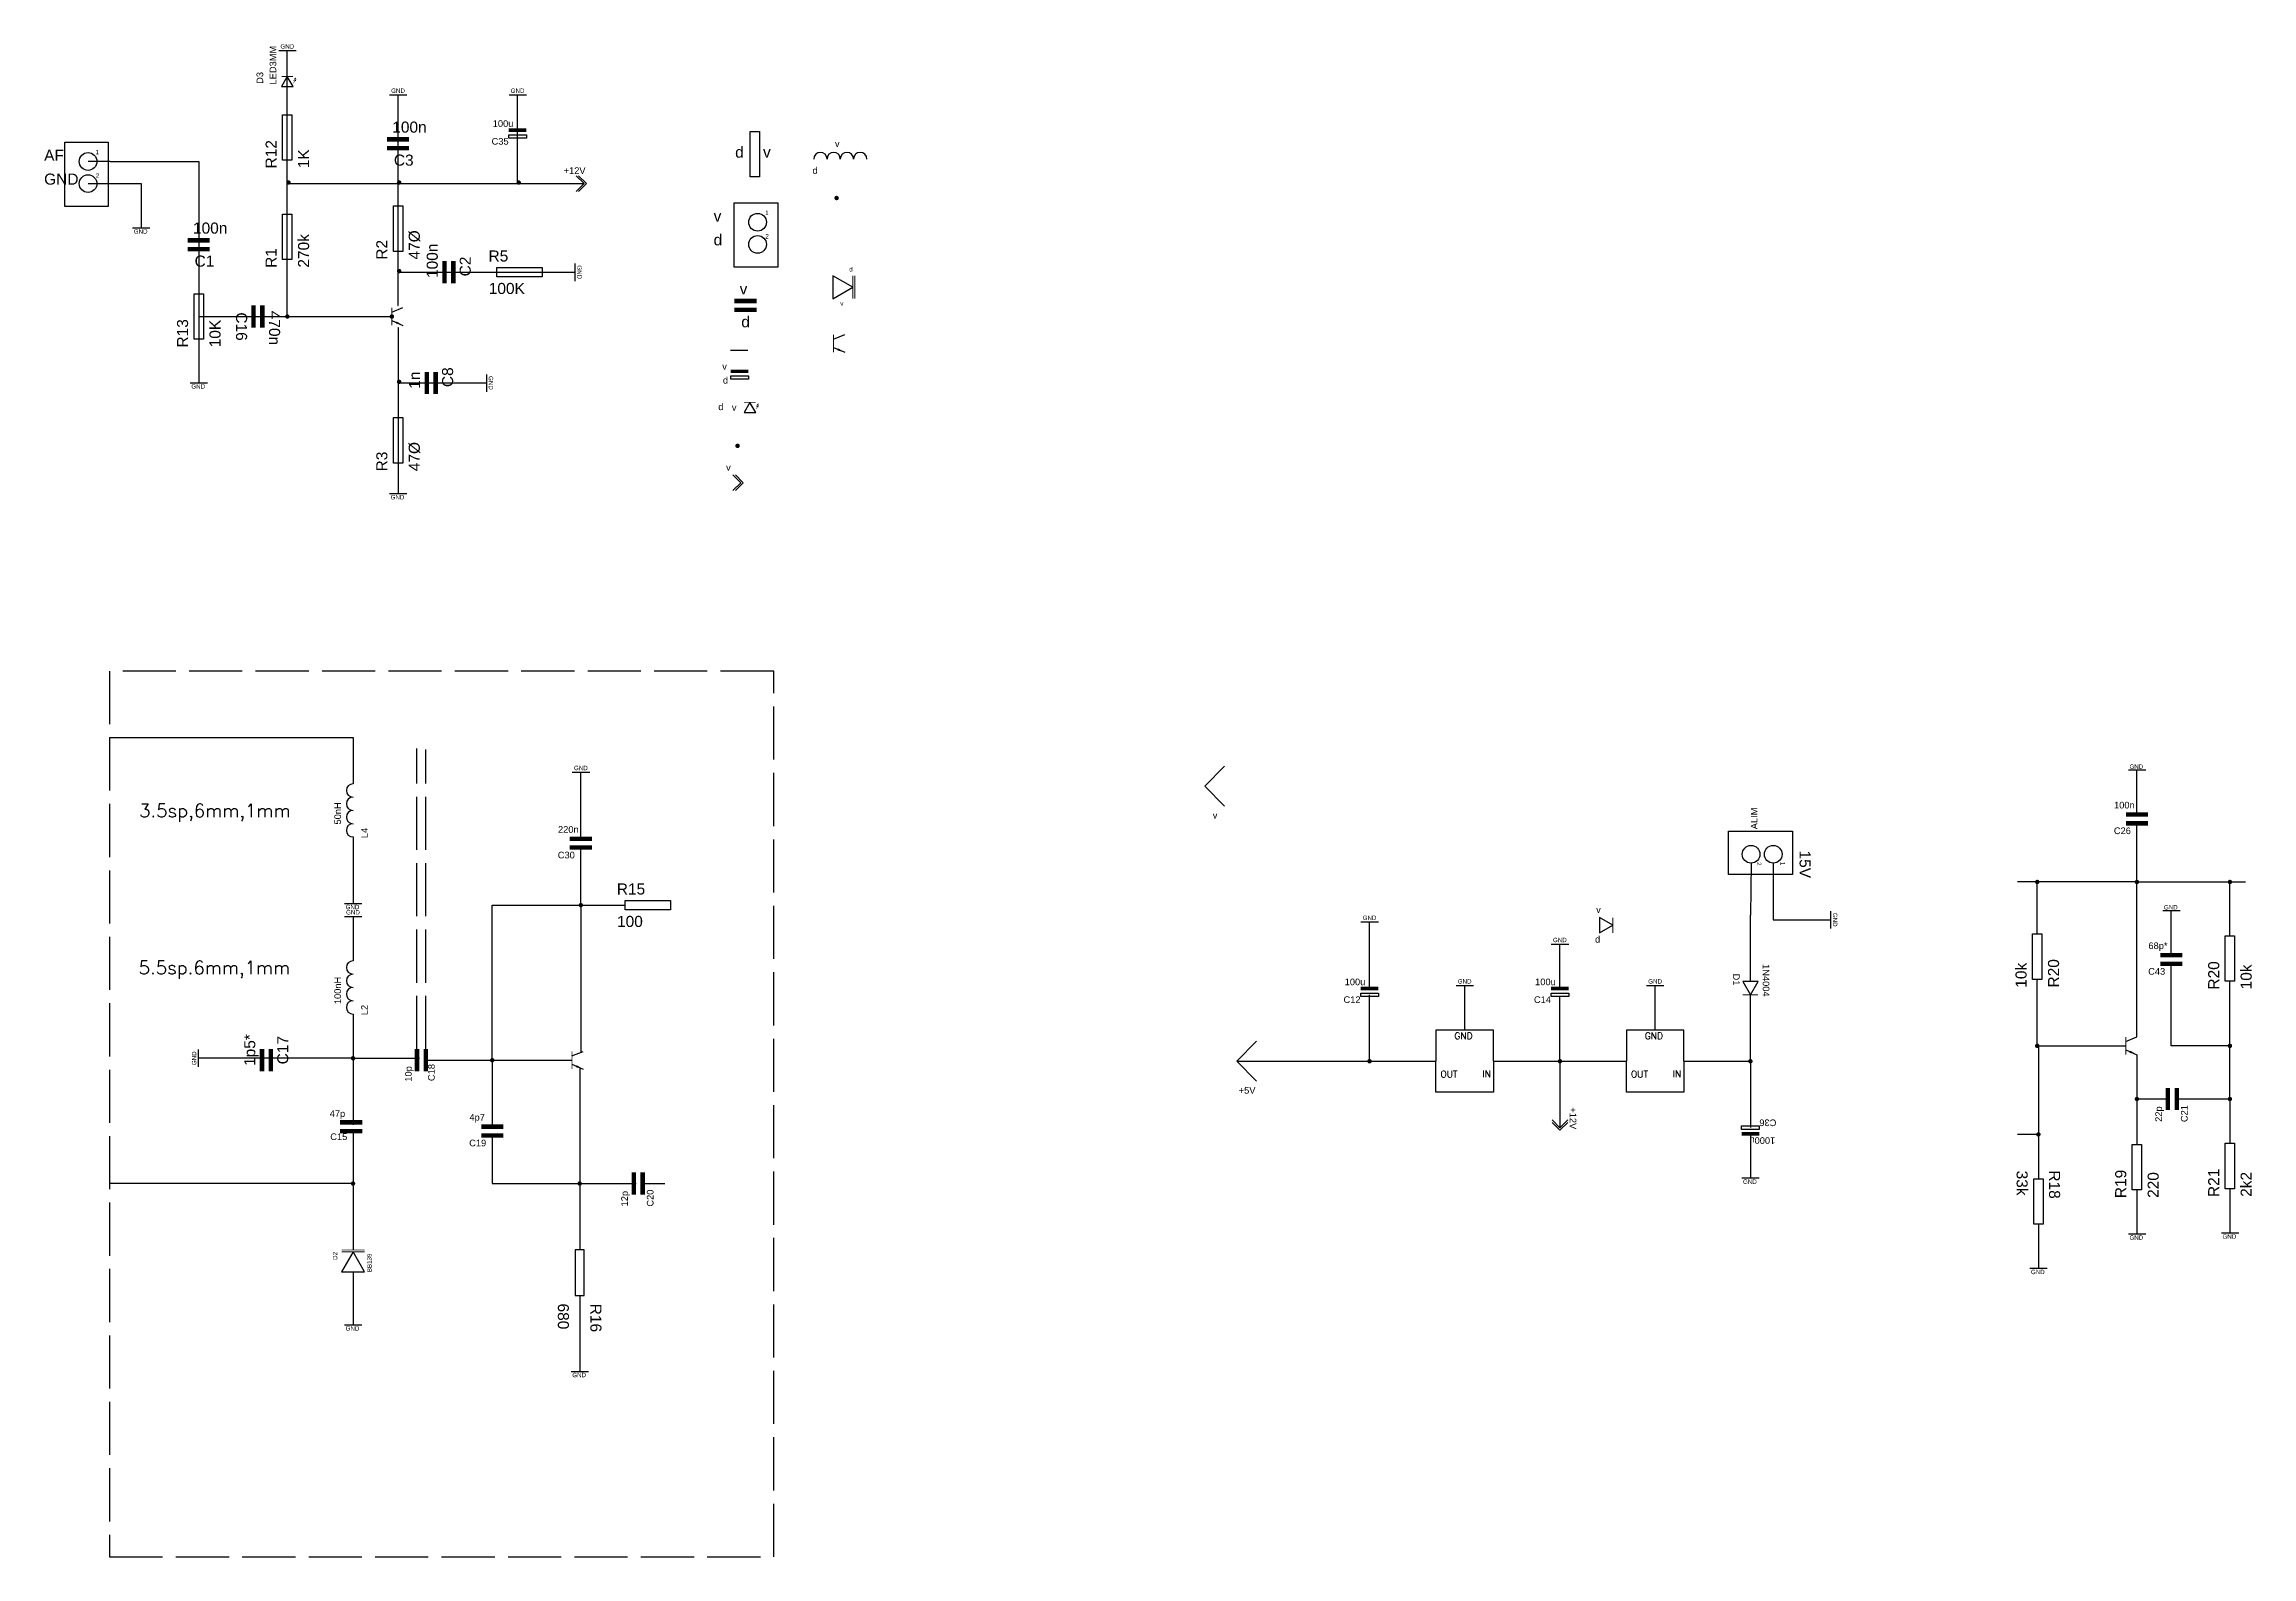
# Model space of a CAD drawing. Header units: millimetres. Extents: x -2 to 2876, y 0 to 1718.
# Drawn here: x 2377.3 to 2875.8, y 1376.3 to 1717.8 of the extents above; entities outside this region: 1.
import ezdxf
from ezdxf.enums import TextEntityAlignment as Align

# ---------------------------------------------------------------- set-up
doc = ezdxf.new("R2010")
doc.units = ezdxf.units.MM
doc.linetypes.add('ACAD_ISO02W100', pattern=[15, 12, -3])
doc.layers.add('punctat', color=7, linetype='ACAD_ISO02W100')
doc.styles.get("Standard").update_dxf_attribs({"font": 'arial.ttf'})

# ---------------------------------------------------------------- blocks, each defined once
blk = doc.blocks.new('patrat')
blk.add_lwpolyline([(-5.25, 4.34), (4.57, 4.34), (4.57, -10.14), (-5.25, -10.14)], close=True)
for centre in [(0, 0), (0, -5)]:
    blk.add_circle(centre, 2)
at = {"char_height": 1, "attachment_point": 1}
for s, width, insert in [('1', 2.5, (1.7, 2.63)), ('2', 0.8821, (1.76, -2.69))]:
    blk.add_mtext_dynamic_manual_height_columns(s, width=width, gutter_width=12.5, heights=[0], dxfattribs=dict(at, insert=insert))
blk.add_attdef('V', (-0.85, 5.95), '', height=2.5)
blk.add_attdef('D', text='', height=1.5, rotation=180).set_placement((-8.1, -3.56), align=Align.CENTER)
blk = doc.blocks.new('rezistor')
blk.add_lwpolyline([(-1.05, 5.13), (1.05, 5.13), (1.05, -5.13), (-1.05, -5.13)], close=True)
for tag, p in [('D', (-2.41, -7.01)), ('V', (4.92, -6.96))]:
    blk.add_attdef(tag, p, '', height=2.5, rotation=90)
blk = doc.blocks.new('condensator')
at = {"const_width": 1}
for points in [[(-2.5, 0), (2.5, 0)], [(-2.5, -2), (2.5, -2)]]:
    blk.add_lwpolyline(points, dxfattribs=at)
for tag, p in [('V', (-5.16, 1.35)), ('D', (-5.21, -4.44))]:
    blk.add_attdef(tag, p, '', height=1.5)
blk = doc.blocks.new('gnd')
at = {"const_width": 0.3}
blk.add_lwpolyline([(-1.97, 0), (2.03, 0)], dxfattribs=at)
for tag, p in [('S', (0, 0.48)), ('J', (-0.12, -1.29))]:
    blk.add_attdef(tag, text='', height=1).set_placement(p, align=Align.CENTER)
blk = doc.blocks.new('condensator 2')
at = {"const_width": 0.8}
blk.add_lwpolyline([(-2, 1.4), (2, 1.4)], dxfattribs=at)
blk.add_lwpolyline([(-2, 0.4), (2, 0.4), (2, -0.4), (-2, -0.4)], close=True)
for tag, p in [('V', (-5.61, 2.16)), ('D', (-5.87, -1.85))]:
    blk.add_attdef(tag, p, '', height=1.5)
blk = doc.blocks.new('led')
for points, const_width in [([(0, 1.51), (-1.31, 1.51)], 0.2), ([(0, 1.51), (1.31, 1.51)], 0.2), ([(1.37, 0.51), (1.71, 0.94)], 0.1), ([(1.37, 0.02), (1.73, 0.5)], 0.1)]:
    blk.add_lwpolyline(points, dxfattribs=dict(const_width=const_width))
blk.add_lwpolyline([(0, 1.51), (-1.31, -0.76), (1.31, -0.76)], close=True)
for points in [[(1.71, 0.94, 0.4, 0, 0), (1.99, 1.29, 0, 0, 0)], [(1.73, 0.5, 0.4, 0, 0), (2.05, 0.9, 0, 0, 0)]]:
    blk.add_lwpolyline(points, format="xyseb")
for tag, p in [('D', (-5.45, -0.15)), ('V', (-2.5, -0.29))]:
    blk.add_attdef(tag, p, '', height=1.5, rotation=90)
blk = doc.blocks.new('legatura')
at = {"const_width": 0.5}
blk.add_lwpolyline([(-0.25, 0, 1), (0.25, 0, 1)], format="xyb", close=True, dxfattribs=at)
blk = doc.blocks.new('iesire')
for p, q in [((-1.76, 1.78), (0, 0)), ((-1.76, -1.78), (0, 0)), ((-1.21, 1.78), (0.55, 0)), ((-1.21, -1.78), (0.55, 0))]:
    blk.add_line(p, q)
blk.add_attdef('V', text='', height=1.5).set_placement((-2.13, 2.19), align=Align.CENTER)
blk = doc.blocks.new('bobina')
for centre in [(-10.5, 0), (-7.5, 0), (-4.5, 0), (-1.5, 0)]:
    blk.add_arc(centre, 1.5, 0, 180)
blk.add_attdef('V', text='', height=1.5).set_placement((-6.68, 2.72), align=Align.CENTER)
blk.add_attdef('D', (-12.27, -3.34), '', height=1.5)
blk = doc.blocks.new('intrerupator')
blk.add_lwpolyline([(4.5, 0), (0, 2.6), (0, -2.6)], close=True)
at = {"const_width": 0.2}
for points in [[(4.5, 2.6), (4.5, -2.6)], [(4.92, 2.6), (4.92, -2.6)]]:
    blk.add_lwpolyline(points, dxfattribs=at)
blk.add_attdef('D', text='', height=1).set_placement((4.46, 3.55), align=Align.RIGHT)
blk.add_attdef('V', text='', height=1).set_placement((2.01, -4.2), align=Align.CENTER)
blk = doc.blocks.new('curent')
for p, q in [((0, 1), (2.5, 2)), ((0, -0.93), (2.5, -2))]:
    blk.add_line(p, q)
at = {"const_width": 0.2}
blk.add_lwpolyline([(0, 2), (0, -2)], dxfattribs=at)
blk.add_lwpolyline([(0.96, -1.34, 0.5, 0, 0), (2.5, -2, 0, 0, 0)], format="xyseb")
blk = doc.blocks.new('intrare')
for q in [(4.5, 4.54), (4.5, -4.54)]:
    blk.add_line((0, 0), q)
blk.add_attdef('V', text='', height=1.5).set_placement((2.35, -7.33), align=Align.CENTER)
blk = doc.blocks.new('generator')
for points in [[(13, 0), (13, 6.98), (0, 6.98), (0, 0)], [(13, 0), (13, -6.98), (0, -6.98), (0, 0)]]:
    blk.add_lwpolyline(points)
at = {"char_height": 1.5, "attachment_point": 1}
for s, width, insert in [('{\\Fromans|c0;GND}', 5.2173, (4.17, 6.48)), ('{\\Fromans|c0;OUT}', 5.0492, (1.02, -2.14)), ('{\\Fromans|c0;IN}', 4.1403, (10.46, -2.08))]:
    blk.add_mtext_dynamic_manual_height_columns(s, width=width, gutter_width=7.5, heights=[0], dxfattribs=dict(at, insert=insert))
blk = doc.blocks.new('led1')
blk.add_lwpolyline([(0, 0), (-3, 1.73), (-3, -1.73)], close=True)
at = {"const_width": 0.2}
blk.add_lwpolyline([(0, 1.73), (0, -1.73)], dxfattribs=at)
for tag, p in [('V', (-3.26, 2.78)), ('D', (-3.45, -3.92))]:
    blk.add_attdef(tag, text='', height=1.5).set_placement(p, align=Align.CENTER)

msp = doc.modelspace()

# ---------------------------------------------------------------- linework, layer by layer
for p, q in [((2432.21, 1686.33), (2432.21, 1716.33)), ((2457.21, 1686.33), (2457.21, 1706.33)), ((2484.21, 1686.33), (2484.21, 1706.33)), ((2392.21, 1691.33), (2387.21, 1691.33)), ((2392.21, 1691.33), (2412.21, 1691.33)), ((2412.21, 1691.33), (2412.21, 1671.33)), ((2387.21, 1686.33), (2399.21, 1686.33)), ((2399.21, 1686.33), (2399.21, 1676.33)), ((2432.21, 1656.33), (2432.21, 1686.33)), ((2432.21, 1686.33), (2457.21, 1686.33)), ((2457.21, 1686.33), (2484.21, 1686.33)), ((2457.21, 1658.83), (2457.21, 1686.33)), ((2484.21, 1686.33), (2499.21, 1686.33)), ((2412.21, 1671.33), (2412.21, 1641.33)), ((2457.21, 1666.33), (2497.21, 1666.33)), ((2412.21, 1656.33), (2452.21, 1656.33)), ((2452.21, 1656.33), (2455.83, 1656.33)), ((2457.2, 1658.83), (2457.21, 1658.83)), ((2457.2, 1653.83), (2457.21, 1653.83)), ((2457.21, 1653.83), (2457.21, 1616.33)), ((2457.21, 1641.33), (2477.21, 1641.33)), ((2392.05, 1561.27), (2447.05, 1561.27)), ((2447.05, 1561.27), (2447.05, 1550.81)), ((2498.5, 1538.41), (2498.5, 1553.41)), ((2849.87, 1543.9), (2849.87, 1553.9)), ((2849.87, 1528.65), (2849.87, 1541.9)), ((2447.05, 1538.81), (2447.05, 1523.78)), ((2498.49, 1523.41), (2498.49, 1536.41)), ((2762.75, 1532.9), (2762.59, 1521.18)), ((2767.75, 1532.9), (2767.75, 1520.12)), ((2849.87, 1528.65), (2822.92, 1528.65)), ((2827.37, 1516.91), (2827.37, 1528.65)), ((2849.87, 1493.65), (2849.87, 1528.65)), ((2850.12, 1528.65), (2874.42, 1528.65)), ((2870.87, 1516.49), (2870.87, 1528.65)), ((2447.05, 1520.84), (2447.05, 1510.84)), ((2478.49, 1488.41), (2478.49, 1523.41)), ((2478.49, 1523.41), (2498.49, 1523.41)), ((2498.49, 1523.41), (2508.49, 1523.41)), ((2498.49, 1523.41), (2498.49, 1490.21)), ((2762.59, 1506.18), (2762.59, 1521.18)), ((2857.63, 1512.15), (2857.63, 1522.15)), ((2676.59, 1504.58), (2676.59, 1519.58)), ((2767.75, 1520.12), (2780.74, 1520.12)), ((2719.59, 1504.58), (2719.59, 1514.58)), ((2827.37, 1491.65), (2827.37, 1506.65)), ((2857.63, 1491.65), (2857.63, 1510.15)), ((2870.87, 1491.65), (2870.87, 1506.23)), ((2676.59, 1488.18), (2676.59, 1503.18)), ((2698.09, 1495.16), (2698.09, 1505.16)), ((2719.59, 1488.18), (2719.59, 1502.78)), ((2741.09, 1495.16), (2741.09, 1505.16)), ((2762.59, 1488.18), (2762.59, 1503.18)), ((2447.05, 1498.84), (2447.05, 1488.84)), ((2827.37, 1491.65), (2847.37, 1491.65)), ((2827.62, 1491.65), (2827.62, 1471.65)), ((2870.87, 1491.65), (2857.63, 1491.65)), ((2870.87, 1479.65), (2870.87, 1491.65)), ((2427.05, 1488.84), (2412.05, 1488.84)), ((2447.05, 1488.84), (2427.05, 1488.84)), ((2447.05, 1488.84), (2447.05, 1473.84)), ((2447.05, 1488.84), (2462.05, 1488.84)), ((2463.49, 1488.41), (2478.49, 1488.41)), ((2478.49, 1488.41), (2496.49, 1488.41)), ((2478.49, 1488.41), (2478.49, 1473.41)), ((2498.23, 1486.74), (2498.23, 1460.56)), ((2646.59, 1488.18), (2676.59, 1488.18)), ((2676.59, 1488.18), (2691.59, 1488.18)), ((2704.59, 1488.18), (2719.59, 1488.18)), ((2719.59, 1488.18), (2719.59, 1473.18)), ((2719.59, 1488.18), (2734.59, 1488.18)), ((2747.59, 1488.18), (2762.59, 1488.18)), ((2762.59, 1488.18), (2762.59, 1473.18)), ((2849.87, 1489.65), (2849.87, 1479.65)), ((2849.87, 1479.65), (2856.87, 1479.65)), ((2849.87, 1479.4), (2849.87, 1469.4)), ((2858.87, 1479.65), (2870.87, 1479.65)), ((2870.87, 1479.65), (2870.87, 1469.65)), ((2447.05, 1475.45), (2447.05, 1474.39)), ((2447.05, 1472.39), (2447.05, 1460.56)), ((2478.49, 1471.41), (2478.49, 1460.56)), ((2762.6, 1471.78), (2762.6, 1461.78)), ((2827.87, 1471.65), (2822.87, 1471.65)), ((2827.62, 1471.65), (2827.62, 1461.65)), ((2447.05, 1460.56), (2392.05, 1460.56)), ((2447.05, 1460.56), (2447.05, 1445.56)), ((2478.49, 1460.56), (2498.23, 1460.56)), ((2497.98, 1460.56), (2510.98, 1460.56)), ((2498.23, 1460.56), (2498.23, 1445.56)), ((2512.46, 1460.56), (2517.46, 1460.56)), ((2849.87, 1459.14), (2849.87, 1449.14)), ((2870.87, 1459.39), (2870.87, 1449.39)), ((2827.62, 1451.39), (2827.62, 1441.39)), ((2447.05, 1440.64), (2447.05, 1428.64)), ((2498.23, 1435.3), (2498.23, 1418.12))]:
    msp.add_line(p, q)
at = {"const_width": 0.5}
for points in [[(2432.21, 1686.58, 1), (2432.71, 1686.58, 1)], [(2457.21, 1686.58, 1), (2457.71, 1686.58, 1)], [(2484.21, 1686.58, 1), (2484.71, 1686.58, 1)], [(2457.21, 1666.58, 1), (2457.71, 1666.58, 1)], [(2431.96, 1656.33, 1), (2432.46, 1656.33, 1)], [(2457.21, 1641.58, 1), (2457.71, 1641.58, 1)]]:
    msp.add_lwpolyline(points, format="xyb", close=True, dxfattribs=at)
at = {"layer": 'punctat'}
for p, q in [((2392.05, 1576.27), (2392.05, 1376.27)), ((2542.05, 1576.27), (2392.05, 1576.27)), ((2542.05, 1376.27), (2542.05, 1576.27)), ((2461.49, 1490.91), (2461.49, 1558.82)), ((2463.49, 1490.91), (2463.49, 1558.57)), ((2392.05, 1376.27), (2542.05, 1376.27))]:
    msp.add_line(p, q, dxfattribs=at)

# ---------------------------------------------------------------- block references
for name, p, values in [('led', (2432.21, 1709.01), {'V': 'LED3MM', 'D': 'D3'}), ('rezistor', (2432.21, 1696.77), {'V': '1K', 'D': 'R12'}), ('condensator 2', (2484.21, 1696.98), {'D': 'C35', 'V': '100u'}), ('bobina', (2563.08, 1691.89), {'D': 'd', 'V': 'v'}), ('iesire', (2499.21, 1686.33), {'V': '+12V'}), ('rezistor', (2457.21, 1676.16), {'V': '47%%c', 'D': 'R2'}), ('rezistor', (2432.21, 1674.32), {'V': '270k', 'D': 'R1'}), ('intrerupator', (2555.42, 1662.94), {'V': 'v', 'D': 'd'}), ('rezistor', (2412.21, 1656.33), {'V': '10K', 'D': 'R13'}), ('rezistor', (2457.21, 1628.36), {'V': '47%%c', 'D': 'R3'}), ('intrare', (2639.36, 1550.29), {'V': 'v'}), ('condensator', (2849.87, 1543.9), {'V': '100n', 'D': 'C26'}), ('condensator', (2498.49, 1538.41), {'V': '220n', 'D': 'C30'}), ('led1', (2731.55, 1518.88), {'D': 'd', 'V': 'v'}), ('rezistor', (2827.37, 1511.78), {'V': 'R20', 'D': '10k'}), ('rezistor', (2870.87, 1511.36), {'V': '10k', 'D': 'R20'}), ('condensator', (2857.63, 1512.15), {'V': '68p*', 'D': 'C43'}), ('condensator 2', (2676.59, 1503.18), {'D': 'C12', 'V': '100u'}), ('condensator 2', (2719.59, 1503.18), {'D': 'C14', 'V': '100u'}), ('intrare', (2646.59, 1488.18), {'V': '+5V'}), ('condensator', (2478.49, 1473.41), {'V': '4p7', 'D': 'C19'}), ('rezistor', (2849.87, 1464.27), {'V': '220', 'D': 'R19'}), ('rezistor', (2870.87, 1464.52), {'V': '2k2', 'D': 'R21'})]:
    msp.add_blockref(name, p).add_auto_attribs(values)
ref = msp.add_blockref('gnd', (2432.21, 1716.33))
ref.add_attrib('S', 'GND', dxfattribs={"height": 1}).set_placement((2432.21, 1716.81), align=Align.CENTER)
ref = msp.add_blockref('gnd', (2457.21, 1706.33))
ref.add_attrib('S', 'GND', dxfattribs={"height": 1}).set_placement((2457.21, 1706.81), align=Align.CENTER)
ref = msp.add_blockref('gnd', (2484.21, 1706.33))
ref.add_attrib('S', 'GND', dxfattribs={"height": 1}).set_placement((2484.21, 1706.81), align=Align.CENTER)
ref = msp.add_blockref('condensator', (2457.21, 1696.33))
ref.add_attrib('D', 'C3', (2456.27, 1690.39), dxfattribs={"height": 2.5})
ref.add_attrib('V', '100n', (2455.91, 1697.84), dxfattribs={"height": 2.5})
ref = msp.add_blockref('patrat', (2387.21, 1691.33))
ref.add_attrib('V', 'AF', (2377.3, 1691.48), dxfattribs={"height": 2.5})
ref.add_attrib('D', 'GND', (2377.3, 1686.1), dxfattribs={"height": 2.5})
ref = msp.add_blockref('rezistor', (2537.79, 1692.97))
ref.add_attrib('V', 'v', (2539.63, 1692.2), dxfattribs={"height": 2.5})
ref.add_attrib('D', 'd', (2533.34, 1692.2), dxfattribs={"height": 2.5})
ref = msp.add_blockref('patrat', (2538.4, 1677.62))
ref.add_attrib('V', 'v', (2528.48, 1677.77), dxfattribs={"height": 2.5})
ref.add_attrib('D', 'd', (2528.48, 1672.39), dxfattribs={"height": 2.5})
for name, p in [('legatura', (2556.25, 1683.08)), ('legatura', (2455.83, 1656.33)), ('curent', (2455.83, 1656.33)), ('curent', (2555.57, 1650.24)), ('gnd', (2534.19, 1648.66)), ('legatura', (2533.88, 1627.12)), ('legatura', (2827.37, 1528.65)), ('legatura', (2849.87, 1528.65)), ('legatura', (2870.87, 1528.65)), ('generator', (2691.59, 1488.18)), ('generator', (2734.59, 1488.18)), ('legatura', (2827.37, 1491.65)), ('curent', (2847.37, 1491.65)), ('legatura', (2870.87, 1491.65)), ('legatura', (2478.49, 1488.41)), ('curent', (2496.49, 1488.41)), ('legatura', (2676.59, 1488.18)), ('legatura', (2719.59, 1488.18)), ('legatura', (2762.59, 1488.18)), ('legatura', (2849.87, 1479.65)), ('legatura', (2870.87, 1479.65)), ('legatura', (2827.62, 1471.65)), ('legatura', (2498.23, 1460.56)), ('gnd', (0, 0))]:
    msp.add_blockref(name, p)
ref = msp.add_blockref('gnd', (2399.21, 1676.33))
ref.add_attrib('J', 'GND', dxfattribs={"height": 1}).set_placement((2399.09, 1675.04), align=Align.CENTER)
ref = msp.add_blockref('condensator', (2412.21, 1673.53))
ref.add_attrib('D', 'C1', (2411.27, 1667.59), dxfattribs={"height": 2.5})
ref.add_attrib('V', '100n', (2410.91, 1675.04), dxfattribs={"height": 2.5})
ref = msp.add_blockref('condensator', (2467.69, 1666.33), dxfattribs=dict(rotation=90))
ref.add_attrib('D', 'C2', (2473.63, 1665.39), dxfattribs={"height": 2.5, "rotation": 90})
ref.add_attrib('V', '100n', (2466.18, 1665.02), dxfattribs={"height": 2.5, "rotation": 90})
for name, p, rotation, values in [('rezistor', (2484.66, 1666.33), 270, {'V': '100K', 'D': 'R5'}), ('bobina', (2447.05, 1550.81), 90, {'D': 'L4', 'V': '50nH'}), ('patrat', (2767.75, 1534.9), 270, {'V': '15V', 'D': 'ALIM'}), ('rezistor', (2513.62, 1523.41), 270, {'V': '100', 'D': 'R15'}), ('bobina', (2447.05, 1510.84), 90, {'D': 'L2', 'V': '100nH'}), ('led1', (2762.59, 1503.18), 270, {'D': 'D1', 'V': '1N4004'}), ('condensator', (2856.87, 1479.65), 90.0000000000019, {'V': '22p', 'D': 'C21'}), ('iesire', (2719.59, 1473.17), 270, {'V': '+12V'}), ('condensator 2', (2762.59, 1473.18), 180, {'D': 'C36', 'V': '1000u'}), ('condensator', (2510.46, 1460.56), 90.0000000000019, {'V': '12p', 'D': 'C20'}), ('rezistor', (2827.62, 1456.52), 179.9999999999984, {'V': '33k', 'D': 'R18'}), ('intrerupator', (2447.05, 1440.64), 89.99999999999999, {'V': 'BB139', 'D': 'D2'})]:
    msp.add_blockref(name, p, dxfattribs=dict(rotation=rotation)).add_auto_attribs(values)
ref = msp.add_blockref('gnd', (2497.21, 1666.33), dxfattribs=dict(rotation=269.9999999999999))
ref.add_attrib('S', 'GND', dxfattribs={"height": 1, "rotation": 270}).set_placement((2497.69, 1666.33), align=Align.CENTER)
ref = msp.add_blockref('condensator', (2535.67, 1659.82))
ref.add_attrib('D', 'd', (2534.73, 1653.88), dxfattribs={"height": 2.5})
ref.add_attrib('V', 'v', (2534.36, 1661.33), dxfattribs={"height": 2.5})
ref = msp.add_blockref('condensator', (2426.57, 1656.33), dxfattribs=dict(rotation=270))
ref.add_attrib('D', 'C16', (2420.63, 1657.27), dxfattribs={"height": 2.5, "rotation": 270})
ref.add_attrib('V', '470n', (2428.08, 1657.63), dxfattribs={"height": 2.5, "rotation": 270})
ref = msp.add_blockref('condensator 2', (2534.33, 1642.55))
ref.add_attrib('D', 'd', (2530.57, 1641.18), dxfattribs={"height": 1.5})
ref.add_attrib('V', 'v', (2530.42, 1644.32), dxfattribs={"height": 1.5})
ref = msp.add_blockref('gnd', (2412.21, 1641.33))
ref.add_attrib('J', 'GND', dxfattribs={"height": 1}).set_placement((2412.09, 1640.04), align=Align.CENTER)
ref = msp.add_blockref('condensator', (2463.7, 1641.33), dxfattribs=dict(rotation=90))
ref.add_attrib('D', 'C8', (2469.65, 1640.39), dxfattribs={"height": 2.5, "rotation": 90})
ref.add_attrib('V', '1n', (2462.19, 1640.02), dxfattribs={"height": 2.5, "rotation": 90})
ref = msp.add_blockref('gnd', (2477.21, 1641.33), dxfattribs=dict(rotation=269.9999999999999))
ref.add_attrib('S', 'GND', dxfattribs={"height": 1, "rotation": 270}).set_placement((2477.69, 1641.33), align=Align.CENTER)
ref = msp.add_blockref('led', (2536.66, 1635.43))
ref.add_attrib('V', 'v', (2532.6, 1635.05), dxfattribs={"height": 1.5})
ref.add_attrib('D', 'd', (2529.53, 1635.19), dxfattribs={"height": 1.5})
ref = msp.add_blockref('iesire', (2534.59, 1618.8))
ref.add_attrib('V', 'v', (2531.3, 1621.51), dxfattribs={"height": 1.5})
ref = msp.add_blockref('gnd', (2457.21, 1616.33))
ref.add_attrib('J', 'GND', dxfattribs={"height": 1}).set_placement((2457.09, 1615.04), align=Align.CENTER)
ref = msp.add_blockref('gnd', (2498.5, 1553.41))
ref.add_attrib('S', 'GND', dxfattribs={"height": 1}).set_placement((2498.5, 1553.89), align=Align.CENTER)
ref = msp.add_blockref('gnd', (2849.87, 1553.9), dxfattribs=dict(xscale=-1, rotation=180))
ref.add_attrib('J', 'GND', dxfattribs={"height": 1}).set_placement((2849.75, 1554.19), align=Align.CENTER)
ref = msp.add_blockref('gnd', (2447.04, 1520.84))
ref.add_attrib('S', 'GND', dxfattribs={"height": 1}).set_placement((2447.04, 1521.31), align=Align.CENTER)
ref = msp.add_blockref('gnd', (2447.05, 1523.78))
ref.add_attrib('J', 'GND', dxfattribs={"height": 1}).set_placement((2446.93, 1522.5), align=Align.CENTER)
for p, rotation in [((2498.49, 1523.41), 180), ((2447.05, 1488.84), 270), ((2447.05, 1460.56), 270)]:
    msp.add_blockref('legatura', p, dxfattribs=dict(rotation=rotation))
ref = msp.add_blockref('gnd', (2676.59, 1519.58))
ref.add_attrib('S', 'GND', dxfattribs={"height": 1}).set_placement((2676.59, 1520.06), align=Align.CENTER)
ref = msp.add_blockref('gnd', (2780.74, 1520.13), dxfattribs=dict(rotation=270))
ref.add_attrib('S', 'GND', dxfattribs={"height": 1, "rotation": 270}).set_placement((2781.22, 1520.13), align=Align.CENTER)
ref = msp.add_blockref('gnd', (2857.63, 1522.15), dxfattribs=dict(xscale=-1, rotation=180))
ref.add_attrib('J', 'GND', dxfattribs={"height": 1}).set_placement((2857.52, 1522.44), align=Align.CENTER)
ref = msp.add_blockref('gnd', (2719.57, 1514.58))
ref.add_attrib('S', 'GND', dxfattribs={"height": 1}).set_placement((2719.57, 1515.06), align=Align.CENTER)
ref = msp.add_blockref('gnd', (2698.07, 1505.23))
ref.add_attrib('S', 'GND', dxfattribs={"height": 1}).set_placement((2698.07, 1505.71), align=Align.CENTER)
ref = msp.add_blockref('gnd', (2741.07, 1505.23))
ref.add_attrib('S', 'GND', dxfattribs={"height": 1}).set_placement((2741.07, 1505.71), align=Align.CENTER)
ref = msp.add_blockref('gnd', (2412.14, 1488.84), dxfattribs=dict(rotation=89.99999999999997))
ref.add_attrib('S', 'GND', dxfattribs={"height": 1, "rotation": 90}).set_placement((2411.66, 1488.84), align=Align.CENTER)
ref = msp.add_blockref('condensator', (2426.49, 1488.41), dxfattribs=dict(rotation=90))
ref.add_attrib('D', 'C17', (2432.43, 1487.47), dxfattribs={"height": 2.5, "rotation": 90})
ref.add_attrib('V', '1p5*', (2424.98, 1487.11), dxfattribs={"height": 2.5, "rotation": 90})
ref = msp.add_blockref('condensator', (2461.49, 1488.41), dxfattribs=dict(rotation=89.9999999999994))
ref.add_attrib('V', '10p', (2460.3, 1483.56), dxfattribs={"height": 1.5, "rotation": 90})
ref.add_attrib('D', 'C18', (2465.5, 1483.7), dxfattribs={"height": 1.5, "rotation": 90})
ref = msp.add_blockref('condensator', (2446.63, 1474.39))
ref.add_attrib('V', '47p', (2441.78, 1475.59), dxfattribs={"height": 1.5})
ref.add_attrib('D', 'C15', (2441.91, 1470.38), dxfattribs={"height": 1.5})
ref = msp.add_blockref('gnd', (2762.6, 1461.78))
ref.add_attrib('J', 'GND', dxfattribs={"height": 1}).set_placement((2762.48, 1460.49), align=Align.CENTER)
ref = msp.add_blockref('gnd', (2849.87, 1449.14))
ref.add_attrib('J', 'GND', dxfattribs={"height": 1}).set_placement((2849.75, 1447.85), align=Align.CENTER)
ref = msp.add_blockref('gnd', (2870.87, 1449.39))
ref.add_attrib('J', 'GND', dxfattribs={"height": 1}).set_placement((2870.75, 1448.1), align=Align.CENTER)
ref = msp.add_blockref('rezistor', (2498.23, 1440.43), dxfattribs=dict(xscale=-1, rotation=359.9999999999984))
ref.add_attrib('V', '680', (2493.3, 1433.47), dxfattribs={"height": 2.5, "rotation": 270})
ref.add_attrib('D', 'R16', (2500.64, 1433.42), dxfattribs={"height": 2.5, "rotation": 270})
ref = msp.add_blockref('gnd', (2827.62, 1441.39))
ref.add_attrib('J', 'GND', dxfattribs={"height": 1}).set_placement((2827.5, 1440.1), align=Align.CENTER)
ref = msp.add_blockref('gnd', (2447.05, 1428.64))
ref.add_attrib('J', 'GND', dxfattribs={"height": 1}).set_placement((2446.93, 1427.35), align=Align.CENTER)
ref = msp.add_blockref('gnd', (2498.23, 1418.12))
ref.add_attrib('J', 'GND', dxfattribs={"height": 1}).set_placement((2498.11, 1416.83), align=Align.CENTER)

# ---------------------------------------------------------------- texts
at = {"layer": 'punctat', "insert": (2398.74, 1546.26), "char_height": 3, "width": 45.6116, "attachment_point": 1}
msp.add_mtext('{\\Fromans|c0;3.5sp,6mm,1mm}', dxfattribs=at)
at = {"layer": 'punctat', "insert": (2398.65, 1510.81), "char_height": 3, "attachment_point": 1}
msp.add_mtext_dynamic_manual_height_columns('{\\Fromans|c0;5.5sp.6mm,1mm}', width=39.9975, gutter_width=7.5, heights=[0], dxfattribs=at)

doc.saveas('drawing.dxf')
